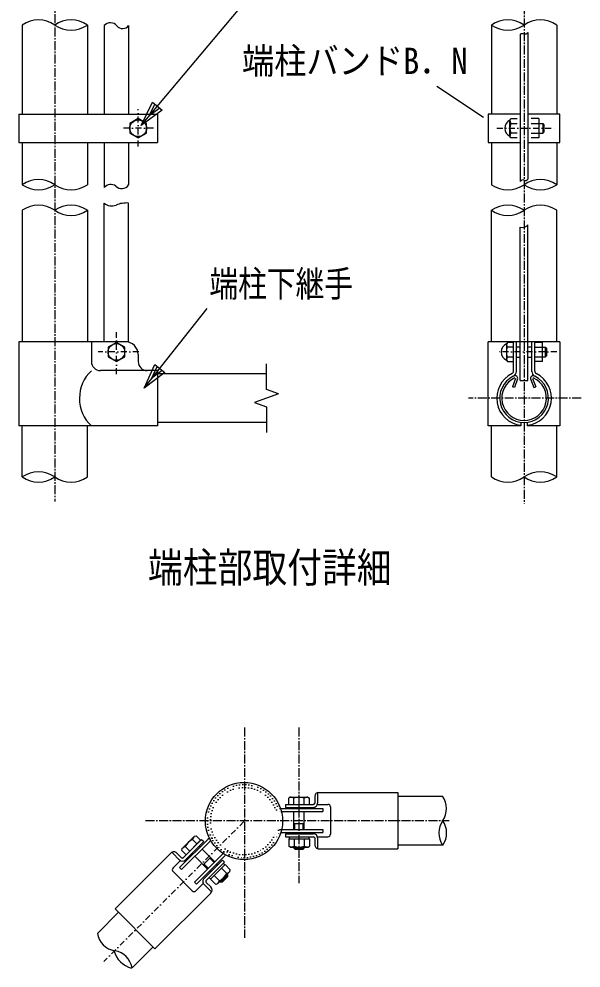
# Model space of a CAD drawing. Units: millimetres, scale not verified. Extents: x -4425 to 4425, y -3150 to 3150.
# Drawn here: x 1266 to 2205, y 54 to 1640 of the extents above; entities that cross this region are included whole.
import ezdxf
from ezdxf.enums import TextEntityAlignment as Align

# ---------------------------------------------------------------- set-up
doc = ezdxf.new("R2010")
doc.units = ezdxf.units.MM
doc.header["$LTSCALE"] = 20
for name, pattern in [('USER1', [1.125, 0.75, -0.125, 0.125, -0.125]), ('USER2', [1.01, 0.5, -0.25, 0.01, -0.25]), ('USER3', [0.26, 0.01, -0.25])]:
    doc.linetypes.add(name, pattern=pattern)
for name, color, linetype, lineweight in [('0-1_2', 7, 'Continuous', 25), ('0-2_1', 7, 'Continuous', 25), ('0-8_0', 7, 'Continuous', 25)]:
    doc.layers.add(name, color=color, linetype=linetype, lineweight=lineweight)
doc.styles.add('ＭＳ ゴシック', font='')
doc.styles.get('ＭＳ ゴシック').set_extended_font_data('MS Gothic')

msp = doc.modelspace()

# ---------------------------------------------------------------- linework, layer by layer
at = {"layer": '0-1_2'}
for p, q in [((1718.99, 339.43), (1716.7, 338.11)), ((1716.7, 327.43), (1716.7, 338.1)), ((1718.99, 339.43), (1748.68, 339.43)), ((1725.27, 327.43), (1725.27, 338.1)), ((1742.41, 327.43), (1742.41, 338.1)), ((1748.68, 339.43), (1750.98, 338.11)), ((1750.98, 327.43), (1750.98, 338.1)), ((1720.98, 327.43), (1755.27, 327.43)), ((1725.27, 320.36), (1725.27, 322.5)), ((1742.41, 320.36), (1742.41, 322.5)), ((1725.27, 285.43), (1725.27, 315.43)), ((1742.41, 285.43), (1742.41, 315.43)), ((1725.27, 295.29), (1742.41, 295.29)), ((1538.21, 253.35), (1559.21, 274.34)), ((1559.21, 274.34), (1561.77, 275.03)), ((1569.32, 267.48), (1561.77, 275.03)), ((1716.86, 269.96), (1751.15, 269.96)), ((1716.86, 269.96), (1716.86, 257.57)), ((1725.27, 278.36), (1725.27, 280.5)), ((1725.43, 269.96), (1725.43, 257.57)), ((1742.41, 278.36), (1742.41, 280.5)), ((1742.58, 269.96), (1742.58, 257.57)), ((1751.15, 269.96), (1751.15, 257.57)), ((1551.13, 249.3), (1543.59, 256.85)), ((1545.07, 243.24), (1569.32, 267.48)), ((1563.26, 261.42), (1555.71, 268.97)), ((1568.41, 256.27), (1566.89, 257.79)), ((1719.16, 256.24), (1716.86, 257.57)), ((1725.27, 254.14), (1725.27, 256.24)), ((1725.27, 254.14), (1742.41, 254.14)), ((1740.7, 252.43), (1742.41, 254.14)), ((1742.41, 254.14), (1742.41, 256.24)), ((1538.21, 253.35), (1537.53, 250.79)), ((1545.07, 243.24), (1537.53, 250.79)), ((1556.29, 244.15), (1554.77, 245.66)), ((1580.99, 219.45), (1559.77, 240.66)), ((1593.11, 231.57), (1571.89, 252.79)), ((1573.86, 226.57), (1585.99, 238.69)), ((1726.98, 252.43), (1740.7, 252.43)), ((1585.98, 202.57), (1610.23, 226.81)), ((1598.11, 226.57), (1596.59, 228.09)), ((1610.23, 226.81), (1618.99, 218.05)), ((1585.99, 214.45), (1584.47, 215.96)), ((1592.04, 208.63), (1600.8, 199.87)), ((1602.96, 197.48), (1615.08, 209.6)), ((1604.17, 220.75), (1612.92, 211.99)), ((1605.38, 197.48), (1615.08, 207.18)), ((1585.98, 202.57), (1594.74, 193.81)), ((1597.3, 194.49), (1594.74, 193.81)), ((1605.38, 197.48), (1600.29, 197.48)), ((1602.96, 197.48), (1601.62, 198.81))]:
    msp.add_line(p, q, dxfattribs=at)
at = {"layer": '0-1_2', "color": 4}
for p, q in [((1726.98, 285.43), (1726.98, 295.29)), ((1740.7, 285.43), (1740.7, 295.29)), ((1726.98, 278.36), (1726.98, 280.5)), ((1740.7, 278.36), (1740.7, 280.5)), ((1726.98, 252.43), (1726.98, 256.24)), ((1740.7, 252.43), (1740.7, 256.24)), ((1582.2, 220.66), (1575.08, 227.78)), ((1591.9, 230.36), (1584.77, 237.48)), ((1596.9, 225.36), (1595.38, 226.87)), ((1587.2, 215.66), (1585.68, 217.18)), ((1615.08, 207.18), (1612.53, 209.72)), ((1605.38, 197.48), (1602.83, 200.02))]:
    msp.add_line(p, q, dxfattribs=at)
at = {"layer": '0-1_2'}
for points in [[(1719.16, 256.24), (1748.85, 256.24), (1751.15, 257.57)], [(1597.3, 194.49), (1618.3, 215.49), (1618.99, 218.05)], [(1615.08, 207.18), (1615.08, 209.6), (1613.74, 210.93)]]:
    msp.add_lwpolyline(points, dxfattribs=at)
for centre, radius, start, end in [((1718.99, 323.93), 15.5, 66.11754, 90), ((1733.84, 311.06), 28.37, 72.41836, 107.5858), ((1748.68, 323.93), 15.5, 90, 113.88093), ((1570.17, 263.39), 15.5, 134.99994, 158.88132), ((1549.17, 242.39), 15.5, 111.11787, 134.99994), ((1568.77, 243.78), 28.37, 117.41808, 152.58563), ((1719.16, 271.74), 15.5, 270, 293.88238), ((1734.01, 284.6), 28.36, 252.40607, 287.59442), ((1748.85, 271.74), 15.5, 246.11765, 270), ((1587.75, 225.04), 28.36, 297.40604, 332.59442), ((1607.34, 226.45), 15.5, 291.11755, 315.00061), ((1586.35, 205.45), 15.5, 314.99972, 338.88248)]:
    msp.add_arc(centre, radius, start, end, dxfattribs=at)
at = {"layer": '0-2_1', "color": 2, "linetype": 'USER1'}
for p, q in [((1325.75, 2210.83), (1325.75, 833.72)), ((2109.73, 2203.38), (2109.73, 830.34)), ((2204.8, 1006.52), (2016.88, 1006.52)), ((1642.72, 455.79), (1642.72, 104.34)), ((1733.7, 455.76), (1733.7, 195.73)), ((1477.43, 300.46), (1984.53, 300.46))]:
    msp.add_line(p, q, dxfattribs=at)
at = {"layer": '0-2_1', "color": 4}
for p, q in [((1470.02, 1462.36), (1631.93, 1655.2)), ((1475.01, 1023.23), (1580.17, 1156.09)), ((1699.47, 1013.85), (1659.2, 999.19)), ((1659.2, 999.19), (1679.34, 991.86)), ((1679.34, 991.86), (1679.34, 949))]:
    msp.add_line(p, q, dxfattribs=at)
at = {"layer": '0-2_1'}
for p, q in [((1271.32, 1630.11), (1271.32, 1481.18)), ((1380.18, 1630.11), (1380.18, 1481.18)), ((1408.25, 1629.27), (1408.25, 1481.18)), ((1448.97, 1629.27), (1448.97, 1481.18)), ((2055.3, 1630.11), (2055.3, 1481.18)), ((2164.16, 1630.11), (2164.16, 1481.18)), ((2103.3, 1614.75), (2103.3, 1368.61)), ((2116.16, 1617.54), (2116.16, 1372.78)), ((1265.96, 1481.18), (1265.96, 1434.04)), ((2049.94, 1481.18), (2049.94, 1434.04)), ((2103.3, 1481.18), (2049.94, 1481.18)), ((2086.16, 1470.83), (2087.8, 1473.68)), ((2086.16, 1444.38), (2086.16, 1470.83)), ((2087.45, 1465.64), (2097.94, 1465.64)), ((2087.8, 1473.68), (2097.94, 1473.68)), ((2134.38, 1473.68), (2121.52, 1473.68)), ((2121.52, 1465.64), (2140.8, 1465.64)), ((2134.38, 1473.68), (2134.38, 1441.54)), ((2140.8, 1465.64), (2142.95, 1463.49)), ((2140.8, 1465.11), (2140.8, 1450.11)), ((2142.95, 1463.49), (2142.95, 1451.72)), ((2097.94, 1449.57), (2087.45, 1449.57)), ((2121.52, 1449.58), (2140.8, 1449.58)), ((2142.95, 1451.72), (2140.8, 1449.58)), ((1265.96, 1434.04), (1497.19, 1434.04)), ((1271.32, 1434.04), (1271.32, 1363.32)), ((1380.18, 1434.04), (1380.18, 1363.32)), ((1408.25, 1434.04), (1408.25, 1358.48)), ((1448.97, 1434.04), (1448.97, 1362.89)), ((2049.94, 1434.04), (2103.3, 1434.04)), ((2055.3, 1434.04), (2055.3, 1363.32)), ((2134.38, 1441.54), (2121.52, 1441.54)), ((2164.16, 1434.04), (2164.16, 1363.32)), ((1408.25, 1100.81), (1408.25, 1332.65)), ((1448.97, 1100.81), (1448.97, 1332.65)), ((1271.32, 1320.46), (1271.32, 1100.81)), ((1380.18, 1320.46), (1380.18, 1100.81)), ((2055.3, 1100.81), (2055.3, 1320.46)), ((2164.16, 1100.81), (2164.16, 1320.46)), ((2103.3, 1036.01), (2103.3, 1292.11)), ((2116.16, 1036.01), (2116.16, 1296.49)), ((1443.61, 1100.81), (1265.96, 1100.81)), ((1265.96, 1100.81), (1265.96, 960.45)), ((1386.93, 1100.81), (1386.93, 1067.59)), ((1386.93, 1100.81), (1386.93, 1067.59)), ((2169.52, 1100.81), (2049.94, 1100.81)), ((2049.94, 960.45), (2049.94, 1100.81)), ((2080.16, 1096.89), (2080.16, 1070.44)), ((2091.95, 1051.43), (2091.95, 1100.81)), ((2096.87, 1051.31), (2096.87, 1100.81)), ((2122.59, 1051.31), (2122.59, 1100.81)), ((2127.52, 1051.43), (2127.52, 1100.81)), ((2140.37, 1099.74), (2127.52, 1099.74)), ((2140.37, 1067.59), (2140.37, 1099.74)), ((2169.52, 1100.81), (2169.52, 960.45)), ((1465.04, 1079.38), (1465.04, 1067.59)), ((1465.04, 1079.38), (1465.04, 1067.59)), ((2091.95, 1091.7), (2081.45, 1091.7)), ((2096.87, 1092.24), (2103.3, 1092.24)), ((2116.16, 1092.24), (2122.59, 1092.24)), ((2127.52, 1091.7), (2145.73, 1091.7)), ((2145.73, 1091.7), (2147.88, 1089.55)), ((2145.73, 1076.17), (2145.73, 1091.17)), ((2147.88, 1077.78), (2147.88, 1089.55)), ((2080.16, 1070.44), (2081.81, 1067.59)), ((2081.45, 1075.63), (2091.95, 1075.63)), ((2081.81, 1067.59), (2091.95, 1067.59)), ((2096.87, 1075.09), (2103.3, 1075.09)), ((2116.16, 1075.09), (2122.59, 1075.09)), ((2127.52, 1075.64), (2145.73, 1075.64)), ((2140.37, 1067.59), (2127.52, 1067.59)), ((2147.88, 1077.78), (2145.73, 1075.64)), ((1497.19, 1052.59), (1401.93, 1052.59)), ((1497.19, 1052.59), (1497.19, 960.45)), ((1679.34, 1047.24), (1497.19, 1047.24)), ((2095.52, 1039.49), (2090.38, 1025.36)), ((2098.91, 1038.77), (2093.61, 1024.19)), ((2103.3, 1036.01), (2116.16, 1036.01)), ((2120.55, 1038.77), (2125.86, 1024.19)), ((2123.94, 1039.49), (2129.08, 1025.36)), ((2093.61, 1024.19), (2090.39, 1025.36)), ((2125.86, 1024.19), (2129.08, 1025.36)), ((1497.19, 960.45), (1265.96, 960.45)), ((1271.32, 874.73), (1271.32, 960.45)), ((1380.18, 874.73), (1380.18, 960.45)), ((1679.34, 965.8), (1497.19, 965.8)), ((2104.37, 960.45), (2049.94, 960.45)), ((2055.3, 874.73), (2055.3, 960.45)), ((2104.37, 966.16), (2104.37, 960.45)), ((2115.09, 966.16), (2115.09, 960.45)), ((2169.52, 960.45), (2115.09, 960.45)), ((2164.16, 874.73), (2164.16, 960.45)), ((1759.94, 340.53), (1759.94, 329.6)), ((1764.77, 347.57), (1764.77, 329.57)), ((1766.92, 347.57), (1898.71, 347.57)), ((1898.71, 347.57), (1898.71, 253.29)), ((1898.71, 341.28), (1973.4, 341.28)), ((1702.8, 320.36), (1773.34, 320.36)), ((1711.2, 322.5), (1757.7, 322.5)), ((1711.29, 327.46), (1711.29, 322.53)), ((1711.29, 327.46), (1757.79, 327.46)), ((1764.86, 327.46), (1782.01, 327.46)), ((1773.34, 320.36), (1773.34, 315.43)), ((1786.29, 323.18), (1786.29, 277.75)), ((1703.6, 315.46), (1704.34, 315.46)), ((1704.25, 315.43), (1773.34, 315.43)), ((1534.22, 222.08), (1582.31, 270.17)), ((1701.21, 285.46), (1704.73, 285.46)), ((1704.2, 280.5), (1773.34, 280.5)), ((1704.64, 285.43), (1773.34, 285.43)), ((1711.2, 278.36), (1757.7, 278.36)), ((1711.29, 278.39), (1711.29, 273.46)), ((1711.29, 273.46), (1757.79, 273.46)), ((1717.52, 273.43), (1717.52, 269.96)), ((1750.31, 273.43), (1750.31, 269.96)), ((1759.94, 271.32), (1759.94, 260.39)), ((1764.77, 271.29), (1764.77, 253.29)), ((1764.86, 273.46), (1782.01, 273.46)), ((1773.34, 285.43), (1773.34, 280.5)), ((1537.7, 218.59), (1585.27, 266.16)), ((1540.43, 238.29), (1571.04, 268.9)), ((1543.91, 234.81), (1574.52, 265.42)), ((1571.08, 268.99), (1574.57, 265.5)), ((1585.32, 266.25), (1585.84, 266.77)), ((1729.55, 254.14), (1731.07, 252.39)), ((1898.71, 259.64), (1974.07, 259.64)), ((1426.48, 152.83), (1519.67, 246.02)), ((1521.23, 247.62), (1535.47, 233.38)), ((1529.71, 246.11), (1537.44, 238.38)), ((1558.92, 197.38), (1606.21, 244.68)), ((1562.4, 193.89), (1610.63, 242.12)), ((1606.26, 244.76), (1608.75, 247.25)), ((1766.92, 253.29), (1898.71, 253.29)), ((1523.31, 221.17), (1535.43, 233.29)), ((1575.13, 203.59), (1605.74, 234.2)), ((1578.61, 200.11), (1609.22, 230.72)), ((1586.27, 202.91), (1609.75, 226.4)), ((1605.78, 234.29), (1609.27, 230.8)), ((1607.33, 228.82), (1609.75, 226.4)), ((1523.35, 215.19), (1555.47, 183.07)), ((1534.22, 222.08), (1537.7, 218.59)), ((1558.92, 197.38), (1562.4, 193.89)), ((1561.49, 182.98), (1573.61, 195.11)), ((1573.66, 195.19), (1587.9, 180.95)), ((1578.66, 197.16), (1586.39, 189.43)), ((1583.84, 205.33), (1586.27, 202.91)), ((1493.15, 86.16), (1586.34, 179.35)), ((1432.2, 147.11), (1396.86, 111.76)), ((1426.48, 152.83), (1493.15, 86.16)), ((1489.94, 89.37), (1454.97, 54.4))]:
    msp.add_line(p, q, dxfattribs=at)
at = {"layer": '0-2_1', "color": 2, "linetype": 'USER2'}
for p, q in [((1465.04, 1427.11), (1465.04, 1489.71)), ((1490.67, 1457.61), (1437.12, 1457.61)), ((2064.19, 1457.61), (2161.37, 1457.61)), ((1428.61, 1046.8), (1428.61, 1117.08)), ((1466.37, 1083.67), (1398.39, 1083.67)), ((2164.25, 1083.67), (2063.25, 1083.67)), ((1641.75, 298.93), (1407.54, 64.71))]:
    msp.add_line(p, q, dxfattribs=at)
at = {"layer": '0-2_1', "color": 4}
for points in [[(1505.07, 1487.78), (1470.02, 1462.36), (1488.99, 1501.28)], [(1509.31, 1049.65), (1475.01, 1023.23), (1492.84, 1062.68)]]:
    msp.add_lwpolyline(points, close=True, dxfattribs=at)
for points in [[(1501.05, 1491.15), (1483.52, 1478.44), (1493.01, 1497.9)], [(1699.47, 1013.85), (1679.34, 1021.18), (1679.34, 1064.04)], [(1505.19, 1052.91), (1488.04, 1039.7), (1496.96, 1059.42)]]:
    msp.add_lwpolyline(points, dxfattribs=at)
at = {"layer": '0-2_1'}
for points in [[(1265.96, 1481.18), (1497.19, 1481.18), (1497.19, 1434.04)], [(2116.16, 1434.04), (2169.52, 1434.04), (2169.52, 1481.18), (2116.16, 1481.18)], [(2097.94, 1441.54), (2087.8, 1441.54), (2086.16, 1444.38)], [(1428.61, 1067.58), (1442.54, 1075.62), (1442.54, 1091.71), (1428.61, 1099.75), (1414.68, 1091.71)], [(2091.95, 1099.74), (2081.81, 1099.74), (2080.16, 1096.89)], [(1414.68, 1091.71), (1414.68, 1075.62), (1428.61, 1067.58)]]:
    msp.add_lwpolyline(points, dxfattribs=at)
msp.add_lwpolyline([(1465.04, 1441.52), (1478.97, 1449.57), (1478.97, 1465.65), (1465.04, 1473.69), (1451.11, 1465.65), (1451.11, 1449.57)], close=True, dxfattribs=at)
at = {"layer": '0-2_1', "color": 2}
msp.add_circle((1465.04, 1457.61), 13.93, dxfattribs=at)
at = {"layer": '0-2_1'}
for centre, radius in [((1428.61, 1083.67), 13.93), ((1641.81, 299.65), 64.5)]:
    msp.add_circle(centre, radius, dxfattribs=at)
at = {"layer": '0-2_1', "color": 4}
for centre, radius, start, end in [((1298.54, 1591.19), 47.49, 55.03597, 124.96473), ((1352.97, 1591.19), 47.49, 55.03519, 124.96473), ((1418.67, 1620.03), 13.92, 38.6186, 138.4232), ((2082.52, 1591.2), 47.49, 55.03565, 124.96428), ((2136.95, 1591.2), 47.49, 55.03565, 124.96396), ((1352.97, 1669.03), 47.49, 235.03604, 304.96481), ((1439.03, 1637.02), 12.6, 221.17502, 322.06772), ((2082.52, 1669.03), 47.49, 235.03482, 304.96405), ((2107.23, 1605.89), 9.7, 72.50617, 113.87069), ((2110.48, 1623.01), 7.89, 267.52509, 316.03943), ((1298.54, 1324.4), 47.49, 55.03597, 124.96473), ((2107.4, 1366.93), 4.43, 58.06492, 157.77832), ((2112.03, 1374.55), 4.49, 239.35608, 336.8352), ((2136.95, 1324.4), 47.49, 55.03565, 124.96428), ((1298.54, 1402.24), 47.49, 235.03528, 304.96435), ((1352.97, 1402.24), 47.49, 235.03604, 304.96481), ((1419.37, 1348.93), 14.66, 55.19426, 139.33984), ((1437.62, 1370.09), 13.44, 222.71982, 327.64319), ((2082.52, 1402.24), 47.49, 235.03572, 304.96435), ((2136.95, 1402.24), 47.49, 235.03604, 304.96435), ((1420.95, 1346.65), 18.89, 227.77408, 292.52838), ((1446.04, 1286.12), 46.63, 86.40426, 112.51272), ((1298.54, 1281.54), 47.49, 55.03597, 124.96473), ((1352.97, 1281.54), 47.49, 55.03519, 124.96473), ((1352.97, 1359.38), 47.49, 235.03604, 304.96481), ((2082.52, 1281.54), 47.49, 55.03565, 124.96428), ((2082.52, 1359.38), 47.49, 235.03572, 304.96405), ((2136.95, 1281.54), 47.49, 55.03565, 124.96396), ((2106.23, 1304.56), 12.79, 256.76773, 320.89362), ((1298.54, 835.81), 47.49, 55.03597, 124.96473), ((1298.54, 913.65), 47.49, 235.03528, 304.96435), ((1352.97, 913.65), 47.49, 235.03604, 304.96481), ((2082.52, 913.65), 47.49, 235.03572, 304.96435), ((2136.95, 835.81), 47.49, 55.03565, 124.96428), ((2136.95, 913.65), 47.49, 235.03604, 304.96435)]:
    msp.add_arc(centre, radius, start, end, dxfattribs=at)
at = {"layer": '0-2_1'}
for centre, radius, start, end in [((2092.35, 1457.61), 14.76, 114.79445, 245.20555), ((2111.87, 1457.61), 25.71, 161.79011, 198.20989), ((2111.63, 1474.4), 25.71, 187.97958, 199.90953), ((2111.63, 1440.81), 25.71, 160.09047, 172.02042), ((1443.61, 1079.38), 21.43, 0, 90), ((2086.35, 1083.67), 14.76, 114.79445, 245.20555), ((2105.63, 1100.46), 25.71, 187.97958, 199.90953), ((2105.88, 1083.67), 25.71, 161.79011, 198.20989), ((1401.93, 1067.59), 15, 180, 270), ((1480.04, 1067.59), 15, 180, 270), ((2105.63, 1066.87), 25.71, 160.09047, 172.02042), ((1430.31, 1006.21), 63.33, 133.22993, 226.76297), ((2109.73, 1006.52), 45.75, 116.17496, 263.27368), ((2087.66, 1051.43), 4.29, 296.17508, 0), ((2087.66, 1051.31), 9.21, 296.23556, 0), ((2109.73, 1006.52), 45.75, 276.72174, 63.82749), ((2131.8, 1051.31), 9.21, 180, 243.76678), ((2131.8, 1051.43), 4.29, 180, 243.82724), ((2109.73, 1006.52), 40.72, 116.23561, 63.76712), ((2109.73, 1006.52), 37.29, 114.17442, 65.66495), ((2094.73, 1039.68), 4.29, 349.34427, 114.45453), ((2124.73, 1039.69), 4.29, 72.04499, 190.65582), ((1767.01, 340.53), 7.07, 90.00052, 180), ((1944.89, 320.52), 35.26, 324.9555, 36.07004), ((1757.79, 329.6), 2.14, 270, 0), ((1757.79, 329.6), 7.07, 269.99948, 0), ((1782.01, 323.18), 4.29, 0, 90), ((2003.49, 279.74), 36.14, 145.36917, 214.07781), ((1945.53, 279.6), 34.83, 324.72488, 36.41699), ((1757.79, 271.32), 7.07, 0, 90), ((1757.79, 271.32), 2.14, 0, 90), ((1782.01, 277.75), 4.29, 270, 0), ((1767.01, 260.39), 7.07, 179.99895, 270), ((1524.71, 241.11), 7.07, 44.99933, 135.00059), ((1538.96, 239.89), 2.14, 224.9914, 315.0022), ((1538.96, 239.89), 7.07, 225.00072, 315.00003), ((1526.38, 218.23), 4.29, 135.00102, 225.00115), ((1580.17, 198.68), 7.07, 134.99928, 225.00006), ((1580.17, 198.68), 2.14, 134.99994, 225.00006), ((1558.5, 186.1), 4.29, 224.99898, 315.0011), ((1581.38, 184.43), 7.07, 315.00003, 44.99933), ((1431.6, 117.45), 35.21, 189.22292, 260.34412), ((1463.94, 93.66), 40.94, 195.76767, 255.87137), ((1419.52, 47.45), 36.12, 10.98268, 79.45712)]:
    msp.add_arc(centre, radius, start, end, dxfattribs=at)
at = {"layer": '0-2_1', "color": 4, "linetype": 'USER3'}
for centre, radius, start, end in [((1641.81, 299.65), 61.07, 23.73228, 202.50194), ((1641.81, 299.65), 56.15, 23.73229, 337.7601), ((1703.6, 326.82), 11.36, 203.73229, 270), ((1703.6, 326.82), 6.43, 203.73229, 270), ((1577.81, 274.81), 6.43, 315.00073, 21.26804), ((1641.81, 299.65), 61.07, 202.23996, 337.76004), ((1577.81, 274.81), 11.36, 314.99756, 21.26834), ((1704.29, 274.1), 11.36, 90, 157.76007), ((1704.29, 274.1), 6.43, 90, 157.76007), ((1614.6, 237.04), 11.36, 67.2404, 134.99954), ((1614.6, 237.05), 6.43, 67.2384, 135.00067)]:
    msp.add_arc(centre, radius, start, end, dxfattribs=at)
at = {"layer": '0-8_0', "color": 2}
msp.add_line((2041.97, 1475.38), (1963.99, 1527.28), dxfattribs=at)

# ---------------------------------------------------------------- texts
at = {"layer": '0-2_1', "color": 4, "style": 'ＭＳ ゴシック'}
for s, height, width, p in [('端柱バンドB．N', 43.87, 0.9, (1638.45, 1535.26)), ('端柱下継手', 43.99, 0.8, (1583.97, 1162.51)), ('端柱部取付詳細', 50.15, 0.85, (1481.36, 683.3))]:
    msp.add_text(s, height=height, dxfattribs=dict(at, width=width)).set_placement(p, align=Align.BOTTOM_LEFT)

doc.saveas('drawing.dxf')
